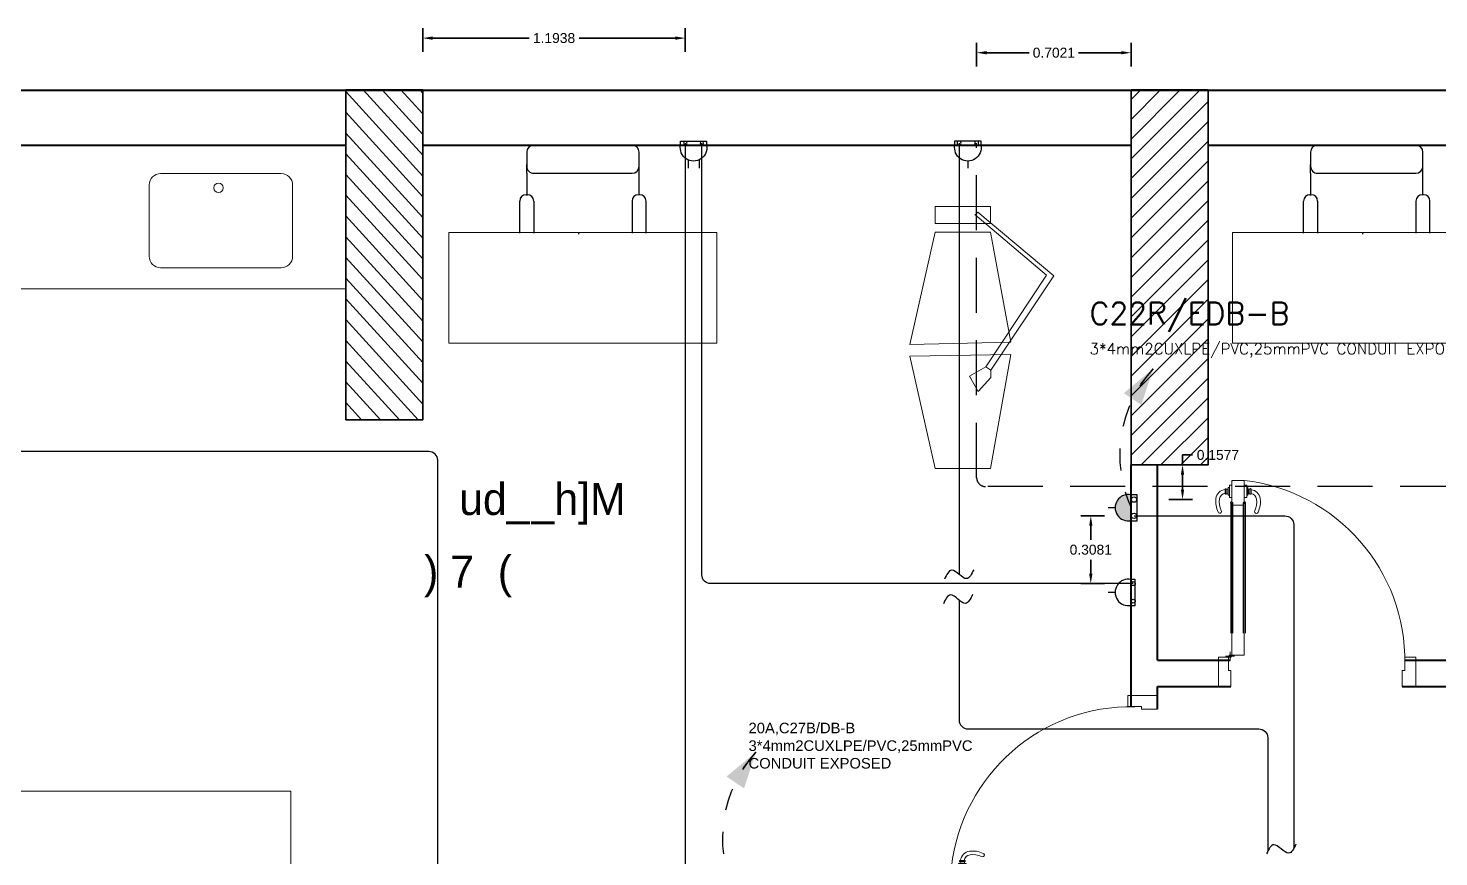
# Model space of a CAD drawing. Header units: inches. Extents: x 3955 to 4125, y 4886 to 4983.
# Drawn here: x 4029.83 to 4036.24, y 4934.98 to 4938.75 of the extents above; entities that cross this region are included whole.
import ezdxf

# ---------------------------------------------------------------- set-up
doc = ezdxf.new("R2010")
doc.units = ezdxf.units.IN
doc.header["$MEASUREMENT"] = 0
doc.linetypes.add('ACAD_ISO03W100', pattern=[30, 12, -18])
doc.linetypes.add('HIDDEN', pattern=[0.375, 0.25, -0.125])
doc.layers.get('0').update_dxf_attribs({"lineweight": 35})
doc.layers.get('Defpoints').update_dxf_attribs({"lineweight": 25})
for name, color, linetype, lineweight in [('Column(S)', 24, 'Continuous', 35), ('DIM', 6, 'Continuous', 20), ('DIM IN', 12, 'Continuous', 15), ('DOOR', 24, 'Continuous', 18), ('HA', 252, 'Continuous', 18), ('hatch col(S)', 45, 'Continuous', 15), ('Shop Drawing', 3, 'Continuous', 30), ('TEXT', 152, 'Continuous', 30), ('walls', 7, 'Continuous', 40)]:
    doc.layers.add(name, color=color, linetype=linetype, lineweight=lineweight)
for name, color, linetype in [('E Wiring', 1, 'HIDDEN'), ('E-CUT', 30, 'Continuous'), ('E-LEADER', 30, 'Continuous'), ('E-POWER', 3, 'Continuous'), ('E-TEXT', 2, 'Continuous'), ('finish', 32, 'Continuous'), ('N Wiring', 255, 'Continuous'), ('UMG-ML', 251, 'Continuous')]:
    doc.layers.add(name, color=color, linetype=linetype)
doc.styles.add('ELEC', font='romans.shx')
doc.styles.add('SOSA', font='sosa.shx')
doc.styles.get("Standard").update_dxf_attribs({"font": 'arial.ttf'})
doc.dimstyles.get("Standard").update_dxf_attribs({"dimtxt": 0.18, "dimasz": 0.18, "dimexe": 0.18, "dimexo": 0.0625, "dimgap": 0.09, "dimtad": 0, "dimtih": 1, "dimtoh": 1, "dimdec": 4, "dimzin": 0, "dimdsep": 46, "dimtxsty": 'Standard', "dimcen": 0.09, "dimadec": 0, "dimazin": 0, "dimtfac": 1, "dimtdec": 4, "dimtofl": 0, "dimtmove": 0, "dimatfit": 3, "dimfxl": 1, "dimtolj": 1, "dimtzin": 0, "dimarcsym": 0})

# ---------------------------------------------------------------- blocks, each defined once
blk = doc.blocks.new('A$C73D03C2A')
at = {"layer": 'DOOR', "linetype": 'Continuous'}
for p, q in [((0.0551, 0.8453), (0.0551, 0.879)), ((0.0605, 0.879), (0.0551, 0.879)), ((0.0605, 0.8351), (0.0605, 0.8895)), ((0.0605, 0.8895), (0.0714, 0.8895)), ((0.0714, 0.8128), (0.0714, 0.9107)), ((0.0714, 0.9107), (0.1258, 0.9107)), ((0.1258, 0.8128), (0.1258, 0.9107)), ((0.1367, 0.8895), (0.1258, 0.8895)), ((0.1367, 0.8351), (0.1367, 0.8895)), ((0.1367, 0.879), (0.1421, 0.879)), ((0.1421, 0.8453), (0.1421, 0.879)), ((0.0412, 0.8522), (0.0412, 0.8715)), ((0.0463, 0.8522), (0.0463, 0.8715)), ((0.0466, 0.8522), (0.0466, 0.8721)), ((0.0529, 0.8721), (0.0466, 0.8721)), ((0.0529, 0.8522), (0.0466, 0.8522)), ((0.0529, 0.8522), (0.0529, 0.8721)), ((0.0605, 0.8453), (0.0551, 0.8453)), ((0.0714, 0.8351), (0.0605, 0.8351)), ((0.0659, 0.2365), (0.0659, 0.8124)), ((0.0706, 0.8171), (0.0706, 0.8076)), ((0.0714, 0.8128), (0.0714, 0.2363)), ((0.0757, 0.8128), (0.0714, 0.8128)), ((0.0757, 0.8019), (0.0757, 0.8128)), ((0.1214, 0.8019), (0.1214, 0.8128)), ((0.1214, 0.8128), (0.1258, 0.8128)), ((0.1258, 0.8351), (0.1367, 0.8351)), ((0.1258, 0.8128), (0.1258, 0.2363)), ((0.1266, 0.8171), (0.1266, 0.8076)), ((0.1313, 0.2365), (0.1313, 0.8124)), ((0.1367, 0.8453), (0.1421, 0.8453)), ((0.1443, 0.8721), (0.1506, 0.8721)), ((0.1443, 0.8522), (0.1443, 0.8721)), ((0.1443, 0.8522), (0.1506, 0.8522)), ((0.1506, 0.8522), (0.1506, 0.8721)), ((0.156, 0.8721), (0.1558, 0.8721)), ((0.156, 0.8522), (0.156, 0.8721)), ((0.0757, 0.8019), (0.0757, 0.2363)), ((0.0757, 0.8019), (0.1214, 0.8019)), ((0.1214, 0.8019), (0.1214, 0.2363)), ((0.0714, 0.2363), (0.0714, 0.1384)), ((0.1258, 0.1384), (0.1258, 0.2363)), ((0.0127, 0), (0.0127, 0.1306)), ((0.0563, 0.1306), (0.0127, 0.1306)), ((0.0563, 0.1306), (0.0563, 0.0707)), ((0.0714, 0.1384), (0.1258, 0.1384)), ((0.8351, 0.1306), (0.8351, 0.0707)), ((0.8351, 0.1306), (0.8839, 0.1306)), ((0.8839, 0), (0.8839, 0.1306)), ((0.0563, 0.0707), (0.0671, 0.0707)), ((0.0671, 0.0707), (0.0671, 0)), ((0.8242, 0.0707), (0.8242, 0)), ((0.8351, 0.0707), (0.8242, 0.0707)), ((0.0671, 0), (0.0127, 0)), ((0.8242, 0), (0.8839, 0))]:
    blk.add_line(p, q, dxfattribs=at)
at = {"layer": 'DOOR'}
for p, q in [((0.0127, 0.1307), (0.0127, 0)), ((0.0127, 0.1307), (0.0127, 0)), ((0.0127, 0.1307), (0.0127, 0)), ((0.0435, 0.1345), (0.0822, 0.1345)), ((0.0563, 0.1306), (0.0714, 0.1384)), ((0.0638, 0.1538), (0.0638, 0.1152))]:
    blk.add_line(p, q, dxfattribs=at)
at = {"layer": 'DOOR', "linetype": 'Continuous'}
blk.add_circle((0.0638, 0.1345), 0.00617, dxfattribs=at)
for centre, radius, start, end in [((0.0437, 0.8715), 0.00259, 0, 180), ((0.1532, 0.8721), 0.00262, 0, 192.45107), ((0.1052, 0.8173), 0.1054, 172.49463, 205.98988), ((0.0462, 0.8251), 0.0459, 96.27656, 172.49463), ((0.106, 0.8158), 0.0903, 171.58976, 204.90774), ((0.0462, 0.8251), 0.0297, 99.70891, 172.49463), ((0.0437, 0.8522), 0.00259, 180, 0), ((0.0706, 0.8124), 0.00476, 90, 270), ((0.1266, 0.8124), 0.00476, 270, 90), ((0.1532, 0.8522), 0.00262, 167.54893, 0), ((0.151, 0.8244), 0.0459, 7.50537, 83.72344), ((0.151, 0.8244), 0.0297, 7.50537, 80.29109), ((0.0912, 0.8151), 0.0903, 335.09226, 8.41024), ((0.092, 0.8166), 0.1054, 334.01012, 7.50537), ((0.0179, 0.7732), 0.00773, 195.29128, 36.68849), ((0.1793, 0.7725), 0.00773, 143.31151, 344.70872)]:
    blk.add_arc(centre, radius, start, end, dxfattribs=at)
at = {"layer": 'DOOR'}
blk.add_arc((0.0349, 0.1156), 0.8003, 358.92889, 83.4773, dxfattribs=at)
blk = doc.blocks.new('A$C62E15A51')
at = {"layer": 'UMG-ML', "color": 34}
for p, q in [((0.5106, 0.4044), (0.0638, 0.4044)), ((0.0319, 0.3725), (0.0319, 0.3086)), ((0.5425, 0.3086), (0.5425, 0.3725)), ((0.0319, 0.2767), (0.0319, 0.3163)), ((0.0319, 0.2767), (0.0319, 0.1787)), ((0.0638, 0.2767), (0.5106, 0.2767)), ((0.5425, 0.2767), (0.5425, 0.3163)), ((0.5425, 0.1787), (0.5425, 0.2767)), ((0, 0.0044), (0, 0.15)), ((0.0287, 0.1787), (0.0351, 0.1787)), ((0.0638, 0.15), (0.0638, 0.0044)), ((0.5106, 0.15), (0.5106, 0.0044)), ((0.5457, 0.1787), (0.5393, 0.1787)), ((0.5744, 0.0044), (0.5744, 0.15)), ((0.269, 0), (0.269, 0.0044))]:
    blk.add_line(p, q, dxfattribs=at)
for centre, radius, start, end in [((0.0638, 0.3725), 0.0319, 90.00034, 180.00034), ((0.5106, 0.3725), 0.0319, 0.00034, 90.00034), ((0.0638, 0.3086), 0.0319, 180.00034, 270.00034), ((0.5106, 0.3086), 0.0319, 270.00034, 0.00034), ((0.0287, 0.15), 0.0287, 90.00034, 180.00034), ((0.0351, 0.15), 0.0287, 0.00034, 90.00034), ((0.5393, 0.15), 0.0287, 90.00034, 180.00034), ((0.5457, 0.15), 0.0287, 0.00034, 90.00034)]:
    blk.add_arc(centre, radius, start, end, dxfattribs=at)
blk = doc.blocks.new('S2')
at = {"linetype": 'Continuous'}
for p, q in [((-62, 167), (-62, 260)), ((62, 167), (62, 260))]:
    blk.add_line(p, q, dxfattribs=at)
blk.add_line((-147, 0), (147, 0))
blk.add_lwpolyline([(147, 0), (-147, 0), (-147, -44), (147, -44)], close=True)
for centre in [(-93, -22), (93, -22)]:
    blk.add_circle(centre, 19.4)
blk.add_arc((0, 30), 150, 348.4616, 191.5384, dxfattribs=at)
blk = doc.blocks.new('S1')
for p, q in [((0, 180), (0, 260)), ((-147, 0), (147, 0))]:
    blk.add_line(p, q)
blk.add_lwpolyline([(147, 0), (-147, 0), (-147, -48), (147, -48)], close=True)
for centre in [(-99, -24), (99, -24)]:
    blk.add_circle(centre, 22.2)
at = {"linetype": 'Continuous'}
blk.add_arc((0, 30), 150, 348.4616, 191.5384, dxfattribs=at)
blk = doc.blocks.new('S6')
blk.add_hatch(color=256).paths.add_polyline_path([(-147, 0), (147, 0, 1.224777)])
for p, q in [((0, 180), (0, 260)), ((-147, 0), (147, 0))]:
    blk.add_line(p, q)
blk.add_lwpolyline([(147, 0), (-147, 0), (-147, -67), (147, -67)], close=True)
for centre in [(-92, -33), (92, -33)]:
    blk.add_circle(centre, 30)
at = {"linetype": 'Continuous'}
blk.add_arc((0, 30), 150, 348.4616, 191.5384, dxfattribs=at)
blk = doc.blocks.new('*U9')
blk.add_line((233, 512.3), (309.4, 559.6))
blk.add_lwpolyline([(309.4, 559.6, 0, 96, 0), (174.8, 461.8, 96, 96, 0)], format="xyseb")
at = {"linetype": 'HIDDEN', "ltscale": 0.2}
blk.add_arc((581.3, 44), 583, 117.80684, 184.32374, dxfattribs=at)
blk = doc.blocks.new('*D330')
at = {"layer": 'Defpoints', "color": 0}
for p in [(3548.2768, 1340.9865), (3547.5747, 1340.5761, 0), (3548.2768, 1340.5761, 0)]:
    blk.add_point(p, dxfattribs=at)
at = {"layer": 'DIM', "color": 0, "lineweight": -2, "transparency": 16777216}
for p, q in [((3547.5747, 1340.924), (3547.5747, 1341.0315)), ((3548.2768, 1340.924), (3548.2768, 1341.0315)), ((3547.6197, 1340.9865), (3547.8142, 1340.9865)), ((3548.2318, 1340.9865), (3548.0373, 1340.9865))]:
    blk.add_line(p, q, dxfattribs=at)
at = {"layer": 'DIM', "color": 0, "transparency": 16777216}
for points in [[(3547.6197, 1340.994), (3547.6197, 1340.979), (3547.5747, 1340.9865)], [(3548.2318, 1340.994), (3548.2318, 1340.979), (3548.2768, 1340.9865)]]:
    blk.add_solid(points, dxfattribs=at)
at = {"layer": 'DIM', "color": 0, "transparency": 16777216, "insert": (3547.9258, 1340.9865), "char_height": 0.045, "attachment_point": 5}
blk.add_mtext('\\A1;0.7021', dxfattribs=at)
blk = doc.blocks.new('*D331')
at = {"layer": 'Defpoints', "color": 0}
for p in [(3545.0565, 1341.053), (3545.0565, 1340.5761, 0), (3546.2503, 1340.5761, 0)]:
    blk.add_point(p, dxfattribs=at)
at = {"layer": 'DIM', "color": 0, "lineweight": -2, "transparency": 16777216}
for p, q in [((3545.0565, 1340.9905), (3545.0565, 1341.098)), ((3546.2503, 1340.9905), (3546.2503, 1341.098)), ((3545.1015, 1341.053), (3545.5396, 1341.053)), ((3546.2053, 1341.053), (3545.7673, 1341.053))]:
    blk.add_line(p, q, dxfattribs=at)
at = {"layer": 'DIM', "color": 0, "transparency": 16777216}
for points in [[(3545.1015, 1341.0605), (3545.1015, 1341.0455), (3545.0565, 1341.053)], [(3546.2053, 1341.0605), (3546.2053, 1341.0455), (3546.2503, 1341.053)]]:
    blk.add_solid(points, dxfattribs=at)
at = {"layer": 'DIM', "color": 0, "transparency": 16777216, "insert": (3545.6534, 1341.053), "char_height": 0.045, "attachment_point": 5}
blk.add_mtext('\\A1;1.1938', dxfattribs=at)
blk = doc.blocks.new('*D332')
at = {"layer": 'Defpoints', "color": 0}
for p in [(3548.2902, 1339.1132, 0), (3548.5107, 1339.1132), (3548.2902, 1338.9555, 0)]:
    blk.add_point(p, dxfattribs=at)
at = {"layer": 'DIM', "color": 0, "lineweight": -2, "transparency": 16777216}
for p, q in [((3548.5107, 1339.1132), (3548.5107, 1339.1582)), ((3548.5107, 1339.1582), (3548.5557, 1339.1582)), ((3548.4482, 1339.1132), (3548.5557, 1339.1132)), ((3548.5107, 1339.0005), (3548.5107, 1339.0682)), ((3548.4482, 1338.9555), (3548.5557, 1338.9555))]:
    blk.add_line(p, q, dxfattribs=at)
at = {"layer": 'DIM', "color": 0, "transparency": 16777216}
for points in [[(3548.5032, 1339.0682), (3548.5182, 1339.0682), (3548.5107, 1339.1132)], [(3548.5032, 1339.0005), (3548.5182, 1339.0005), (3548.5107, 1338.9555)]]:
    blk.add_solid(points, dxfattribs=at)
at = {"layer": 'DIM', "color": 0, "transparency": 16777216, "insert": (3548.6716, 1339.1582), "char_height": 0.045, "attachment_point": 5}
blk.add_mtext('\\A1;0.1577', dxfattribs=at)
blk = doc.blocks.new('*D333')
at = {"layer": 'Defpoints', "color": 0}
for p in [(3548.0936, 1338.8815), (3548.2902, 1338.8815, 0), (3548.2864, 1338.5734, 0)]:
    blk.add_point(p, dxfattribs=at)
at = {"layer": 'DIM', "color": 0, "lineweight": -2, "transparency": 16777216}
for p, q in [((3548.1561, 1338.8815), (3548.0486, 1338.8815)), ((3548.0936, 1338.8365), (3548.0936, 1338.773)), ((3548.0936, 1338.6184), (3548.0936, 1338.682)), ((3548.1561, 1338.5734), (3548.0486, 1338.5734))]:
    blk.add_line(p, q, dxfattribs=at)
at = {"layer": 'DIM', "color": 0, "transparency": 16777216}
for points in [[(3548.0861, 1338.8365), (3548.1011, 1338.8365), (3548.0936, 1338.8815)], [(3548.0861, 1338.6184), (3548.1011, 1338.6184), (3548.0936, 1338.5734)]]:
    blk.add_solid(points, dxfattribs=at)
at = {"layer": 'DIM', "color": 0, "transparency": 16777216, "insert": (3548.0936, 1338.7275), "char_height": 0.045, "attachment_point": 5}
blk.add_mtext('\\A1;0.3081', dxfattribs=at)
blk = doc.blocks.new('A$C606D7A20')
at = {"layer": 'hatch col(S)', "ltscale": 2.5}
h = blk.add_hatch(dxfattribs=at)
h.set_pattern_fill('ANSI31', color=256, scale=0.02, angle=-272.6316)
h.set_pattern_definition([(132.3684, (-143.845845, 298.166544), (-0.046915522, -0.042792333), [])])
h.paths.add_polyline_path([(17.17743, 0.001), (16.82743, 0.001), (16.82743, -1.499), (17.17743, -1.499)])
h = blk.add_hatch(dxfattribs=at)
h.set_pattern_fill('ANSI31', color=256, scale=0.02, angle=-360)
h.set_pattern_definition([(45, (-618.384565, 333.68734), (-0.0449012806, 0.0449012806), [])])
h.paths.add_polyline_path([(20.7477, 0.001), (20.39771, 0.00071), (20.39771, -1.70333), (20.74771, -1.70314)])
at = {"layer": 'Column(S)', "ltscale": 2.5}
for points in [[(16.82743, -1.499), (17.17743, -1.499), (17.17743, 0.001), (16.82743, 0.001)], [(20.39771, -1.70324), (20.74771, -1.70324), (20.74771, 0.001), (20.39771, 0.001)], [(20.39771, -1.70324), (20.74771, -1.70324), (20.74771, 0.001), (20.39771, 0.001)]]:
    blk.add_lwpolyline(points, close=True, dxfattribs=at)
at = {"layer": 'DIM IN', "ltscale": 2.5}
for p, q in [((19.68789, -0.56453, 0), (20.01392, -0.84151, 0)), ((19.7004, -0.5544, 0), (19.69016, -0.56645, 0)), ((20.04652, -0.84331, 0), (19.7004, -0.5544, 0)), ((20.01392, -0.84151, 0), (19.7368, -1.25788, 0)), ((19.76022, -1.27347, 0), (20.04652, -0.84331, 0)), ((19.7368, -1.25788, 0), (19.66314, -1.29993, 0)), ((19.7368, -1.25788, 0), (19.76022, -1.27347, 0)), ((19.75989, -1.30676, 0), (19.76022, -1.27347, 0)), ((19.66314, -1.29993, 0), (19.70274, -1.3693, 0)), ((19.70274, -1.3693, 0), (19.75989, -1.30676, 0)), ((14.68439, -3.18607), (16.57768, -3.18607)), ((16.57768, -3.18607), (16.57768, -3.71112))]:
    blk.add_line(p, q, dxfattribs=at)
blk.add_lwpolyline([(16.82743, -0.25), (13.97743, -0.25), (13.97743, -0.90258), (16.82743, -0.90258)], close=True, dxfattribs=at)
blk.add_lwpolyline([(16.53395, -0.80748), (15.98581, -0.80748, -0.4142136), (15.93418, -0.75585), (15.93418, -0.4309, -0.4142136), (15.98581, -0.37926), (16.53395, -0.37926, -0.4142136), (16.58559, -0.4309), (16.58559, -0.75585, -0.4142136)], format="xyb", close=True, dxfattribs=at)
at = {"layer": 'DIM IN', "ltscale": 2.5, "elevation": 0}
for points in [[(19.75856, -0.52825), (19.50627, -0.52825), (19.50627, -0.60562), (19.75856, -0.60562)], [(18.51512, -1.15), (17.29593, -1.15), (17.29593, -0.64701), (18.51512, -0.64701)], [(19.75856, -0.64607), (19.50627, -0.64607), (19.3924, -1.15671), (19.85172, -1.14524)], [(22.0787, -1.15), (20.85951, -1.15), (20.85951, -0.64701), (22.0787, -0.64701)], [(19.75856, -1.71999), (19.50627, -1.71999), (19.3924, -1.20935), (19.85116, -1.20156)]]:
    blk.add_lwpolyline(points, close=True, dxfattribs=at)
at = {"layer": 'DIM IN', "ltscale": 2.5}
blk.add_circle((16.24913, -0.44405, 0), 0.02154, dxfattribs=at)
at = {"layer": 'E Wiring'}
blk.add_lwpolyline([(22.74046, -0.24038), (22.66081, -0.24038), (22.66081, -1.76164, -0.4142136), (22.62081, -1.80164), (19.7356, -1.80164, -0.4142136), (19.6956, -1.76164), (19.6956, -0.24038)], format="xyb", dxfattribs=at)
at = {"layer": 'E-CUT'}
for points in [[(19.68247, -2.17968), (19.64978, -2.22045), (19.58212, -2.18158), (19.54943, -2.22236)], [(19.67727, -2.29217), (19.64458, -2.33295), (19.57692, -2.29408), (19.54424, -2.33485)], [(21.14674, -3.42786, 0), (21.11405, -3.46863, 0), (21.04639, -3.42976, 0), (21.01371, -3.47053, 0)]]:
    blk.add_spline(points, degree=3, dxfattribs=at)
at = {"layer": 'HA', "linetype": 'ACAD_ISO03W100'}
blk.add_lwpolyline([(10.58891, -16.28534), (0, -15.79874), (0, 0), (31.54099, 0)], dxfattribs=at)
at = {"layer": 'N Wiring'}
for points in [[(18.37119, -0.24124), (18.37119, -3.59653, -0.4142136), (18.33119, -3.63653), (17.36515, -3.63653, 0.4142136), (17.32515, -3.67653), (17.32515, -3.72074), (17.2455, -3.72074), (17.2455, -1.68265, 0.4142136), (17.2055, -1.64265), (13.96869, -1.64265)], [(20.40733, -2.24309), (18.48628, -2.24309, -0.4142136), (18.44628, -2.20309), (18.44628, -0.24124)]]:
    blk.add_lwpolyline(points, format="xyb", dxfattribs=at)
at = {"layer": 'Shop Drawing', "color": 6}
blk.add_lwpolyline([(19.61595, -0.24038), (19.61595, -2.20102)], dxfattribs=at)
for points in [[(20.41112, -1.93494), (21.09707, -1.93494, -0.4142136), (21.13707, -1.97494), (21.13707, -3.44684)], [(19.61595, -2.31785), (19.61595, -2.86335, 0.4142136), (19.65595, -2.90335), (20.97895, -2.90335, -0.4142136), (21.01895, -2.94335), (21.01895, -3.45989)]]:
    blk.add_lwpolyline(points, format="xyb", dxfattribs=at)
at = {"layer": 'walls', "ltscale": 2.5}
for p, q in [((0, 0), (46.78387, -0.00063)), ((13.97743, -0.25), (16.82743, -0.25)), ((17.17743, -0.25), (20.39771, -0.25)), ((20.74771, -0.25), (23.96245, -0.25)), ((20.39771, -2.80234), (20.39771, -1.70324)), ((20.51771, -2.59112), (20.51771, -1.70324)), ((20.51771, -2.59112), (20.51771, -1.70324)), ((20.51771, -2.59112, 0), (20.84833, -2.59112, 0)), ((21.64181, -2.59112, 0), (24.19245, -2.59112)), ((20.51771, -2.81353), (20.51771, -2.71112)), ((20.51771, -2.81353), (20.51771, -2.71112)), ((20.51771, -2.71112, 0), (20.85174, -2.71112, 0)), ((21.63061, -2.71112, 0), (24.19245, -2.71112))]:
    blk.add_line(p, q, dxfattribs=at)
at = {"layer": 'DOOR', "ltscale": 2.5, "xscale": 1.028836370296499, "yscale": 1.028836370296499, "zscale": 1.028836370296499}
blk.add_blockref('A$C73D03C2A', (20.78266, -2.71112, 0), dxfattribs=at)
at = {"layer": 'DOOR', "ltscale": 2.5, "xscale": 1.028836370296499, "yscale": 1.028836370296499, "zscale": 1.028836370296499, "rotation": 90.00000000000001}
blk.add_blockref('A$C73D03C2A', (20.51771, -3.66149), dxfattribs=at)
at = {"layer": 'E-LEADER', "xscale": 0.001, "yscale": 0.001, "zscale": 0.001, "rotation": 19.94119348227059}
for p in [(20.39771, -1.89794), (18.5915, -3.64066)]:
    blk.add_blockref('*U9', p, dxfattribs=at)
at = {"layer": 'E-POWER', "yscale": 0.0004022874689625001, "zscale": 0.0004022874689625001}
for name, p, xscale, rotation in [('S2', (18.40874, -0.25), -0.0004022874689625001, 180), ('S1', (19.65577, -0.25), -0.0004022874689625001, 180), ('S6', (20.39771, -1.89794), 0.0004022874689625001, 90), ('S1', (20.39771, -2.28291), 0.0004022874689625001, 89.9999999997509)]:
    blk.add_blockref(name, p, dxfattribs=dict(at, xscale=xscale, rotation=rotation))
at = {"layer": 'finish', "ltscale": 2.5, "rotation": 359.9996565200361}
for p in [(17.61832, -0.65437), (21.18189, -0.65437)]:
    blk.add_blockref('A$C62E15A51', p, dxfattribs=at)
at = {"layer": 'E-TEXT', "style": 'ELEC'}
for s, height, p in [('C22R/EDB-B', 0.1, (20.20905, -1.06489, 0)), ('3*4mm2CUXLPE/PVC,25mmPVC CONDUIT EXPOSED', 0.05, (20.20905, -1.20071, 0))]:
    blk.add_text(s, height=height, dxfattribs=at).set_placement(p)
at = {"layer": 'E-TEXT', "insert": (18.65856, -2.87533, 0), "char_height": 0.0480602, "attachment_point": 1}
blk.add_mtext_dynamic_manual_height_columns('20A,C27B/DB-B\\P3*4mm2CUXLPE/PVC,25mmPVC CONDUIT EXPOSED', width=0.8333528, gutter_width=12.5, heights=[0.22794], dxfattribs=at)
at = {"layer": 'TEXT', "linetype": 'Continuous', "ltscale": 0.09, "style": 'SOSA'}
for s, p in [('ud__h]M', (17.34308, -1.93083, 0)), (') 7  (', (17.18344, -2.26086, 0))]:
    blk.add_text(s, height=0.145417, dxfattribs=at).set_placement(p)
at = {"layer": 'DIM'}
for base, p1, p2, picture, middle in [((17.17743, 0.23649, 0), (18.37119, -0.24038), (17.17743, -0.24038), '*D331', (17.77431, 0.23649, 0)), ((20.39771, 0.17004, 0), (19.6956, -0.24038), (20.39771, -0.24038), '*D330', (20.04665, 0.17004, 0))]:
    dim = blk.add_linear_dim(base=base, p1=p1, p2=p2, dimstyle='Standard', dxfattribs=at)
    dim.commit()
    dim.dimension.update_dxf_attribs({"geometry": picture, "text_midpoint": middle, "insert": (-3527.87912, -1340.81648)})
for base, p1, p2, picture, middle, set_off in [((20.63158, -1.70324, 0), (20.41112, -1.86095), (20.41112, -1.70324), '*D332', (20.79249, -1.65824, 0), (-3527.87912, -1340.81648)), ((20.2144554, -1.934938, 0), (20.4073274, -2.2430875), (20.4111243, -1.934938), '*D333', (20.2144554, -2.0890127, 0), (-3527.8791158, -1340.8164763))]:
    dim = blk.add_linear_dim(base=base, p1=p1, p2=p2, angle=90, dimstyle='Standard', dxfattribs=at)
    dim.commit()
    dim.dimension.update_dxf_attribs({"geometry": picture, "text_midpoint": middle, "insert": set_off})

msp = doc.modelspace()

# ---------------------------------------------------------------- block references
msp.add_blockref('A$C606D7A20', (4014.4456, 4938.4649))

doc.saveas('drawing.dxf')
